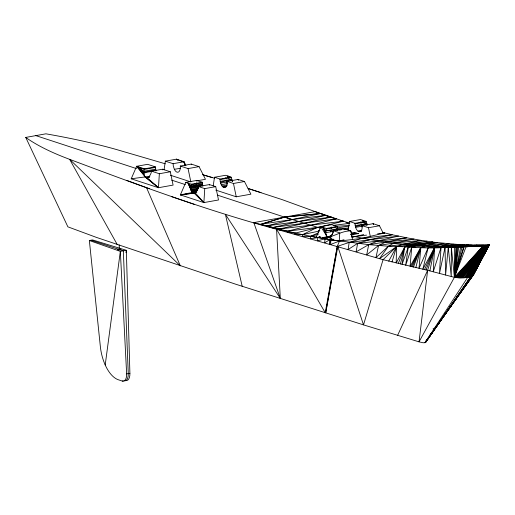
<?xml version="1.0" encoding="UTF-8"?>
<svg xmlns="http://www.w3.org/2000/svg" width="515" height="515" viewBox="0 0 515 515"><rect width="100%" height="100%" fill="white"/><g stroke="black" fill="none" stroke-linecap="round" stroke-linejoin="round"><path stroke-width="0.77" d="M437.132 325.255L473.073 275.448L489.231 244.998L473.246 275.165C467.884 278.493 460.539 278.184 454.404 277.328L454.404 247.206L466.616 245.018L455.891 247.149L454.404 277.328L419.043 341.844L363.5 324.881L235.233 284.055L96.46 237.415L67.883 226.838L25.75 137.421L45.912 133.816A529.961 120.117 -2.3 0 1 116.596 149.562L165.257 163.789M151.552 171.18L159.347 173.735L158.466 187.718L131.216 178.789L136.642 166.293L145.269 177.102L147.187 177.765C149.852 176.767 151.043 173.774 151.552 171.18L162.528 169.216L170.323 171.772L173.098 185.097L158.466 187.718L145.269 177.102C143.395 174.804 143.685 171.514 144.4 168.836L155.382 166.873L155.981 170.916M202.833 186.237L202.26 182.233L191.284 184.203C190.576 186.984 190.048 191.387 193.061 193.061C196.427 193.389 197.947 189.256 198.5 186.565M488.748 245.262L462.592 244.876L435.278 242.398L421.199 240.37L403.586 244.136L396.582 246.646L396.183 263.017L404.758 247.058L409.258 244.741L427.006 241.2L388.407 246.234L368.714 244.644L329.774 239.668L310.526 236.288L295.23 233.102L253.805 222.602L280.315 298.423L276.568 229.252C205.331 210.081 136.14 184.357 67.162 158.408A529.961 120.117 -2.3 0 1 25.744 137.421M337.846 230.482L337.274 226.478L326.291 228.441C325.551 231.248 325.074 235.619 328.068 237.306C335.568 235.561 342.597 230.817 350.747 230.894L352.543 239.52M173.13 163.699L173.298 166.01L174.366 169.351A6.869 3.476 79.9 0 0 178.357 172.1A6.869 3.476 79.9 0 0 180.353 166.693L180.289 166.049L191.265 164.085L199.041 166.628L205.472 179.304L196.228 180.958M215.772 190.093L236.25 196.801L250.889 194.181L244.451 181.512L238.123 179.439L227.147 181.402L227.212 182.033A6.862 3.47 79.9 0 1 224.778 187.582C220.987 187.125 220.124 182.168 220.002 179.059L214.504 177.257L213.21 185.941M383.038 232.793L379.465 225.757L373.137 223.684L362.154 225.647L362.225 226.278A6.862 3.47 79.9 0 1 359.792 231.827C356 231.37 355.131 226.413 355.009 223.304L349.518 221.501L348.224 230.186M318.489 232.793L310.526 236.288L310.371 238.799L320.864 237.119M198.43 186.539L209.405 184.576L215.734 186.649L218.508 199.975L203.876 202.595L204.758 188.612L198.43 186.539C197.908 189.114 196.749 192.217 194.013 193.086L180.359 194.889L185.786 182.4L196.762 180.437L202.26 182.233M339.231 241.4L339.771 232.857L333.437 230.784C332.915 233.359 331.757 236.456 329.027 237.331L327.154 236.707L322.461 237.705M340.466 220.472L343.454 221.18L295.23 233.102L295.14 234.499L302.614 234.64L319.332 231.01L318.354 230.746L319.821 230.52M319.95 236.507L317.781 237.563L317.523 240.82L327.315 238.239M344.02 239.7L339.469 241.059L337.274 246.395L325.235 312.708L276.568 229.252L383.063 259.689L427.643 270.311L454.404 277.328L456.799 247.11L468.187 245.069L455.891 247.149M398.262 263.538L404.758 247.058L413.127 245.024L432.812 242.037L396.582 246.646L383.063 259.689L363.5 324.881L337.827 246.556L325.705 312.856L337.274 246.395L349.17 242.449L398.539 236.076L378.119 240.898L368.714 244.644L366.674 254.931L378.564 245.436L393.718 243.086L421.199 240.37L406.844 237.821L385.922 241.992L378.564 245.436L375.944 257.622L388.407 246.234C412.296 246.357 436.99 250.889 460.423 244.722L441.007 247.515L439.488 273.414L445.031 247.477L457.706 244.522L434.596 247.573L433.25 271.785L441.007 247.515L453.393 244.213L434.596 247.573L427.643 270.311L419.043 341.844L423.143 342.778L425.429 342.61L471 276.484L425.435 342.584M331.319 239.237L329.774 239.668L329.343 244.155L330.965 239.836L333.224 239.134M473.073 275.448L489.147 244.973L474.264 245.282L466.075 246.749L454.404 277.328L457.687 247.078L470.755 245.159L462.103 246.904L454.404 277.328L483.225 245.822L489.25 245.037L472.731 275.731L429.413 336.366M105.208 364.955L120.336 251.365L126.336 250.296L129.896 373.324A8.942 4.526 79.9 0 1 125.531 380.476M472.725 245.23L464.195 246.82L454.404 277.328L458.704 247.033L470.015 245.134L460.719 246.955L454.404 277.328L451.333 247.322L462.592 244.876L445.031 247.477L445.591 275.016L448.256 247.445L464.607 244.947L458.479 246.389L451.333 247.322L451.256 276.504L448.256 247.445L488.684 245.269L424.933 342.797M155.659 170.845L155.768 170.066L143.885 172.19L136.642 166.293L147.618 164.33L155.382 166.873M164.06 169.834L165.36 161.156L176.336 159.187L184.093 161.736L185.831 165.585M195.706 187.537L195.938 185.96M196.176 184.383L196.408 182.799M330.714 231.782L330.952 230.205M331.184 228.621L331.422 227.044M125.963 252.672L126.336 250.296L92.61 239.939L89.359 240.518L100.335 346.434A32.503 16.448 79.9 0 0 118.45 379.8L122.28 381.061L123.368 380.868M333.514 230.81L332.851 233.198M429.883 270.896L434.596 247.573L422.828 269.261L428.184 247.638L444.001 243.344L411.717 247.303L405.685 265.322L408.228 247.232L413.127 245.024L435.278 242.398L417.002 245.301L408.228 247.232L402.022 264.453L404.758 247.058L400.348 264.06M467.491 246.691L475.815 245.333M415.805 267.678L420.845 247.49L424.74 245.861L437.692 242.655L417.002 245.301L411.717 247.303L410.101 266.364L420.845 247.49L449.08 243.898L440.164 246.44L428.184 247.638L419.01 268.399L420.845 247.49L411.189 266.622M326.188 215.669L331.248 217.047L266.77 225.892L260.39 224.527L284.505 217.111L320.755 213.493L331.518 217.639L331.248 217.047L279.201 229.04L278.963 229.928L287.615 231.171L322.944 226.671M392.012 261.981L396.582 246.646L379.504 258.652L388.407 246.234L393.718 243.086L414.021 239.095L385.922 241.992L368.714 244.644L356.123 251.867L357.616 243.395L370.304 239.533L392.218 234.75L406.844 237.821L357.616 243.395L348.095 249.537L349.17 242.449L362.483 238.168L384.769 232.954L382.51 232.362M454.404 277.328L463.725 246.84L467.955 246.086M413.442 267.143L420.845 247.49L412.277 266.879M426.072 269.976L434.596 247.573L424.508 269.641M326.201 215.244L292.288 219.532L260.442 224.289L284.505 217.111L320.755 213.493L292.288 219.532L266.731 225.879L266.583 226.336L273.008 227.469L336.43 218.798L332.22 217.806M316.332 236.932L320.8 226.645L331.776 224.675L337.274 226.478M397.677 335.22L427.643 270.311M332.536 233.849L330.121 236.952L333.218 240.441M475.409 270.658L473.246 275.165L488.993 244.96L488.49 244.953L488.993 244.96L473.259 274.881L473.832 273.214M476.124 269.248L478.995 263.616M478.197 264.807L478.918 263.403M388.722 261.163L396.582 246.646M486.527 245.365L488.684 245.269L488.098 245.352L467.839 277.186L488.902 245.204L468.933 276.999L489.083 245.14L469.931 276.78L489.199 245.089L471.605 276.285L425.828 341.722L472.242 276.014L489.25 245.037L472.731 275.731L447.464 310.854M489.199 245.089L470.832 276.542L425.429 342.61M184.943 163.937L184.273 164.047L185.387 164.761L184.705 165.804L184.106 161.736L173.117 163.699L165.36 161.156M464.414 277.694L486.836 245.507L488.098 245.352L466.764 277.385L487.46 245.43L465.618 277.553L486.836 245.507L466.075 246.749M471.605 276.285L425.442 342.507L425.223 342.237M430.34 335.02L433.134 331.087M434.068 329.774L472.242 276.014M430.147 334.917L431.551 332.967M433.888 329.716L437.634 324.514M438.568 323.214L441.374 319.313M442.314 318.013L446.524 312.154M430.128 334.962L431.061 333.669M433.862 329.787L436.199 326.549M463.172 277.797L486.836 245.507L461.91 277.862L486.237 245.578L460.661 277.894L485.671 245.636L459.431 277.888L485.143 245.694L458.253 277.849L484.654 245.732L483.823 245.79L455.202 277.501L483.225 245.822L488.684 245.269M483.823 245.79L457.146 277.765L484.654 245.732L483.611 246.048L456.123 277.649M467.961 246.672L476.491 245.23L483.514 245.295L472.345 246.408L478.963 245.32M472.397 245.977L476.182 245.269L472.133 245.983M482.883 246.917L484.654 245.732M154.918 170.62L155.768 170.066L143.865 173.098L136.642 166.293L144.4 168.836M329.774 239.668L324.669 242.835L325.029 238.831L326.433 238.117M327.836 237.396L331.351 235.593M476.298 245.327L471.579 245.99M382.594 232.426L392.218 234.75L339.469 241.059L330.508 244.483L330.965 239.836L333.334 239.507M476.33 245.256L476.407 245.249M352.363 237.215L363.777 234.544M184.595 165.36L185.587 165.135M220.414 182.374L231.814 179.304L232.413 180.398M355.421 226.619L366.828 223.549L367.42 224.643M476.356 245.333L476.774 245.224M317.781 237.563L320.072 236.977M321.405 227.128L317.414 227.36L302.614 234.64L302.492 236.572L310.526 236.288L318.276 234.338M195.114 192.707L203.876 202.595L180.359 194.889L192.172 192.507L193.022 193.016L196.827 192.127M326.04 215.283L273.008 227.469L272.789 228.151L279.201 229.04L343.454 221.18M463.223 246.859L471.663 245.192L460.719 246.955M194.013 193.086L195.526 192.784M461.376 246.292L467.588 245.05L454.404 247.206M487.119 245.378L487.892 245.275M471.663 245.192L462.103 246.904L467.491 246.099M486.849 245.398L487.538 245.275M466.835 246.717L474.759 245.301M486.508 245.423L487.319 245.275M433.044 328.86L435.323 328.454M484.1 245.584L485.787 245.282M484.518 245.558L486.057 245.282M466.635 246.724L475.03 245.307M467.066 246.711L475.313 245.32M466.97 246.711L474.849 245.301M467.781 246.679L472.261 245.977M482.619 245.539L472.822 245.951L468.45 246.653M471.219 246.466L474.643 245.874M471.798 246.428L478.139 245.32M482.516 245.694L484.776 245.288M482.748 245.674L485.375 245.288M483.109 245.655L484.132 245.468M483.45 245.629L484.415 245.455M485.008 245.52L486.366 245.282M483.759 245.61L485.568 245.282M155.369 167.414L144.219 169.422L136.642 166.293L144.097 174.772M155.556 169.184L143.91 171.283L136.642 166.293M462.251 246.267L468.766 245.095L457.687 247.078M465.084 246.788L473.613 245.262M466.416 246.737L474.482 245.288M467.575 246.691L471.495 245.99M470.311 246.524L477.952 245.327M475.21 246.189L480.122 245.314M474.669 246.228L479.78 245.314M473.942 246.279L479.555 245.314M477.025 246.067L479.349 245.681M478.152 245.99L480.07 245.649M478.551 245.964L480.514 245.623M478.892 245.938L482.471 245.539M480.92 245.803L484.248 245.295M481.557 245.758L482.967 245.52M481.84 245.739L484.615 245.288M482.008 245.726L483.437 245.501M185.387 164.761L184.486 164.922L185.844 165.598M174.347 169.319L180.636 168.231M159.347 173.735L170.323 171.772M180.289 166.049L188.065 168.592L199.041 166.628M131.216 178.789L149.865 176.285M145.269 177.102L146.144 177.649L149.228 177.102M214.504 177.257L225.48 175.293L230.978 177.096L231.814 179.304L220.169 181.383M220.002 179.059L230.978 177.096M191.104 184.769L202.241 182.793M219.982 179.619L231.126 177.624M190.923 185.818L202.344 183.778M192.095 192.391L188.149 183.173L190.788 186.642L202.434 184.563M190.756 187.679L202.672 185.548L190.788 186.642M198.314 187.119L190.743 188.477L188.149 183.173L190.968 190.099L198.018 188.876M227.418 181.911L220.6 183.134L220.504 182.748M190.878 189.443L198.597 188.059M221.238 184.718L227.482 183.565M191.252 190.923L197.709 189.765M204.758 188.612L215.734 186.649M227.147 181.402L233.475 183.475L244.451 181.512M191.329 191.149L197.335 190.074M197.464 190.35L191.432 191.426L197.503 190.428M222.01 185.999L227.321 185.091M192.121 192.436L196.743 191.644L192.172 192.507M222.911 186.958L226.742 186.276M192.687 192.687L194.998 192.269M223.523 187.17L226.606 186.617M193.022 193.016L195.333 192.597M253.805 222.602L315.206 211.614L349.112 223.098M349.518 221.501L360.494 219.538L365.991 221.341L366.828 223.549L355.183 225.628M365.991 221.341L355.009 223.304M354.99 223.864L366.126 221.849M326.111 229.014L337.254 227.038M326.362 235.458L323.156 227.418L325.795 230.887L337.441 228.802M333.437 230.784L344.419 228.821L350.747 230.894M333.321 231.344L325.75 232.703L323.156 227.418L325.976 234.344M355.608 227.36L362.418 226.143M362.154 225.647L368.483 227.72L379.465 225.757M327.186 236.752L331.782 235.928M357.957 231.248L361.788 230.559M328.036 237.254L331.113 236.707M358.865 231.737L361.176 231.325M337.274 246.395L338.883 246.84M468.347 246.073L473.034 245.237M469.944 246.55L477.366 245.327M477.489 245.758L480.534 245.314M474.991 246.209L481.332 245.307M475.133 246.196L481.995 245.301M475.86 246.151L482.085 245.301M476.8 246.086L486.643 245.282M477.823 246.016L480.186 245.642M482.343 245.546L483.862 245.295M480.759 245.816L483.482 245.288M483.978 245.295L480.424 245.835L485.439 245.494M486.038 245.455L487.023 245.275M122.28 381.061A8.942 4.526 79.9 0 0 126.645 373.903L129.896 373.324M146.144 177.649L149.44 177.321M473.098 245.945L476.568 245.333M477.16 245.327C474.695 245.861 468.084 246.698 468.959 246.614M476.632 245.79L479.317 245.32M480.836 245.61L482.594 245.301M480.398 245.629L482.774 245.301M481.268 245.591L483.038 245.301M475.339 245.842L478.615 245.32M337.087 227.926L348.771 226.175M322.519 238.104L328.068 237.306M330.128 235.786L331.666 235.567M351.481 236.977L366.532 235.123M341.477 229.754L339.887 229.96L336.797 229.111M343.865 229.439L348.642 228.815M180.359 194.889L194.065 193.125L203.876 202.595M351.288 233.038L355.266 232.523M322.982 238.155L329.072 237.37L331.383 239.597M333.218 225.396L349.814 223.336M472.474 245.97L472.822 245.951M350.709 234.428L358.537 233.469M148.97 171.798L151.88 171.444M377.637 233.804L384.769 232.954M350.728 234.467L358.588 233.585M325.795 230.887L337.685 229.793M351.23 233.392L356.76 232.915M276.568 229.252L279.201 229.04M336.816 228.84L348.7 228.003M358.459 231.164L361.646 230.945M334.995 226.336L349.389 225.499M335.323 218.824L336.43 218.798L287.615 231.171L287.454 232.323L295.23 233.102M455.511 246.479C420.588 246.91 385.632 243.299 351.5 235.889M310.526 236.288L339.469 241.059M345.996 222.66L349.054 223.201M336.881 229.091L339.99 229.864M320.42 228.184L284.505 217.111M203.477 174.965L214.42 178.19M202.414 174.662L212.186 177.527M350.49 231.699L351.726 232.059M261.053 192.616L248.114 188.516L282.085 199.601L320.156 213.442M170.401 175.222L190.84 181.917L188.065 168.592M185.786 182.4L191.284 184.203M326.291 228.441L320.8 226.645L327.102 236.636M35.831 135.619L136.52 168.617M171.611 180.115L185.342 184.615M217.382 195.114L290.608 219.113M90.981 240.228L123.336 250.831L128.267 373.613A8.942 4.526 79.9 0 1 124.521 380.894M171.81 196.717L194.696 204.487M89.359 240.518L120.336 251.365L126.645 373.903M320.864 213.706L324.193 214.935M126.78 180.392L149.485 188.748M177.656 160.004L176.336 159.187L184.248 162.264L184.151 162.882L184.595 163.101M176.336 159.187L177.656 159.92M365.122 222.158L362.856 220.311L365.019 222.48M230.115 177.913L227.842 176.066L229.407 177.778M146.183 177.701L158.466 187.718L147.187 177.765M362.779 221.585L363.925 222.602M365.071 223.626L366.783 225.158M227.772 177.34L228.911 178.357M230.057 179.381L231.769 180.913M366.101 223.568L367.182 224.649M229.465 177.694L227.842 176.066L229.452 177.81M231.087 179.323L232.709 180.945M366.068 223.793L367.144 224.952M231.061 179.548L232.671 181.286M365.985 223.729L367.034 224.868M230.978 179.484L232.542 181.19M142.449 171.019L143.865 173.098M280.315 298.423L225.37 214.272L242.211 286.301M117.246 244.548L69.609 159.309L180.347 265.875L146.543 187.679M373.208 223.703L373.427 224.244M238.194 179.465L238.419 179.999M373.137 223.684L373.381 224.282M238.123 179.439L238.368 180.038M191.496 164.671L191.245 164.079L191.297 164.401M368.483 227.72L370.279 236.34M233.475 183.475L236.25 196.801M360.873 221.778L361.124 223.265M361.376 224.759L361.755 226.993M225.86 177.533L226.111 179.02M226.362 180.514L226.742 182.748M344.419 228.821L344.484 229.452M209.405 184.576L209.47 185.207M162.547 169.223L162.618 169.866M119.197 244.895L119.383 249.537M428.48 337.647L425.686 341.58L428.48 337.673M118.218 249.859A1.706 0.386 -2.3 0 0 121.038 249.563A1.706 0.386 -2.3 0 0 118.894 249.183A1.706 0.386 -2.3 0 0 118.218 249.859"/></g></svg>
